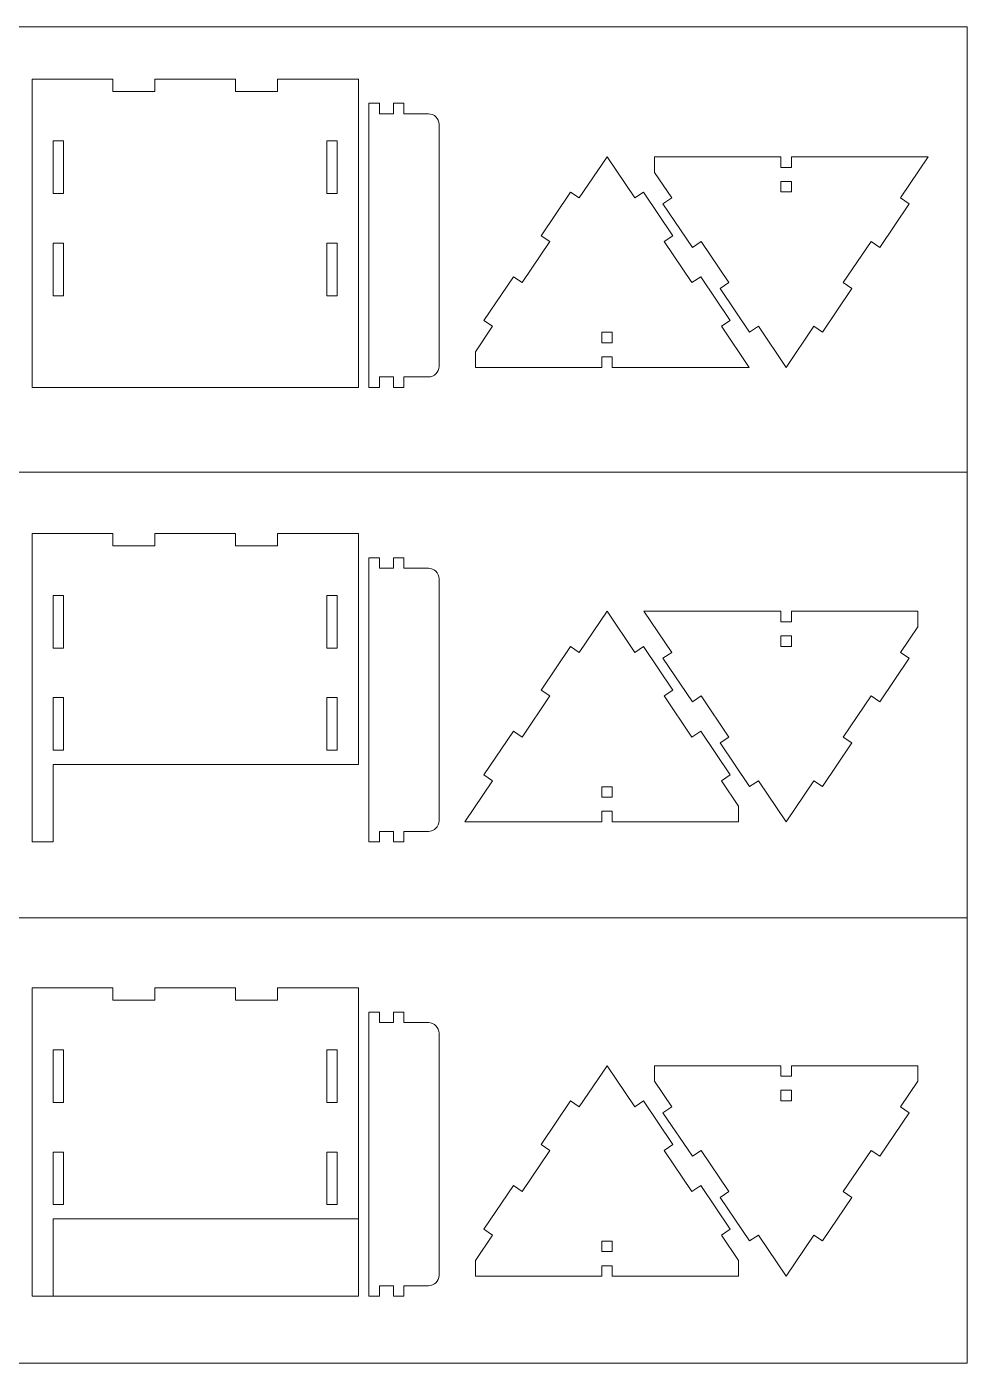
# Model space of a CAD drawing. Header units: millimetres. Extents: x -1108 to 1108, y -396 to 396.
# Drawn here: x -319.2 to -51.2, y -367.5 to 13.5 of the extents above; entities that cross this region are included whole.
import ezdxf

# ---------------------------------------------------------------- set-up
doc = ezdxf.new("R2010")
doc.units = ezdxf.units.MM
doc.header["$MEASUREMENT"] = 0
doc.layers.add('Camada 1', color=7, linetype='Continuous')

msp = doc.modelspace()

# ---------------------------------------------------------------- linework, layer by layer
at = {"layer": 'Camada 1', "color": 142, "lineweight": 20}
for points in [[(-438.9938, -113.4544), (-51.2204, -113.4544), (-51.2204, 13.5456), (-438.9938, 13.5456), (-438.9938, -113.4544)], [(-438.9938, -240.4545), (-51.2204, -240.4545), (-51.2204, -113.4545), (-438.9938, -113.4545), (-438.9938, -240.4545)], [(-438.9938, -367.4546), (-51.2204, -367.4546), (-51.2204, -240.4546), (-438.9938, -240.4546), (-438.9938, -367.4546)]]:
    msp.add_lwpolyline(points, close=True, dxfattribs=at)
at = {"layer": 'Camada 1', "color": 250, "lineweight": 20}
for points, knots in [([(-282.7377, -4.8945), (-282.7377, -4.8945), (-294.7377, -4.8945), (-294.7377, -4.8945), (-294.7377, -4.8945), (-294.7377, -4.8945), (-294.7377, -1.3904), (-294.7377, -1.3904), (-294.7377, -1.3904), (-294.7377, -1.3904), (-317.7377, -1.3904), (-317.7377, -1.3904), (-317.7377, -1.3904), (-317.7377, -1.3904), (-317.7377, -89.28), (-317.7377, -89.28), (-317.7377, -89.28), (-317.7377, -89.28), (-224.7377, -89.28), (-224.7377, -89.28), (-224.7377, -89.28), (-224.7377, -89.28), (-224.7377, -1.3904), (-224.7377, -1.3904), (-224.7377, -1.3904), (-224.7377, -1.3904), (-247.7377, -1.3904), (-247.7377, -1.3904), (-247.7377, -1.3904), (-247.7377, -1.3904), (-247.7377, -4.8945), (-247.7377, -4.8945), (-247.7377, -4.8945), (-247.7377, -4.8945), (-259.7377, -4.8945), (-259.7377, -4.8945), (-259.7377, -4.8945), (-259.7377, -4.8945), (-259.7377, -1.3904), (-259.7377, -1.3904), (-259.7377, -1.3904), (-259.7377, -1.3904), (-282.7377, -1.3904), (-282.7377, -1.3904), (-282.7377, -1.3904), (-282.7377, -1.3904), (-282.7377, -4.8945), (-282.7377, -4.8945)], [0, 0, 0, 0, 0.07692308, 0.07692308, 0.07692308, 0.07692308, 0.15384615, 0.15384615, 0.15384615, 0.15384615, 0.23076923, 0.23076923, 0.23076923, 0.23076923, 0.30769231, 0.30769231, 0.30769231, 0.30769231, 0.38461538, 0.38461538, 0.38461538, 0.38461538, 0.46153846, 0.46153846, 0.46153846, 0.46153846, 0.53846154, 0.53846154, 0.53846154, 0.53846154, 0.61538462, 0.61538462, 0.61538462, 0.61538462, 0.69230769, 0.69230769, 0.69230769, 0.69230769, 0.76923077, 0.76923077, 0.76923077, 0.76923077, 0.84615385, 0.84615385, 0.84615385, 0.84615385, 1, 1, 1, 1]), ([(-221.7377, -8.2801), (-221.7377, -8.2801), (-221.7377, -89.28), (-221.7377, -89.28), (-221.7377, -89.28), (-221.7377, -89.28), (-218.7377, -89.28), (-218.7377, -89.28), (-218.7377, -89.28), (-218.7377, -89.28), (-218.7377, -86.28), (-218.7377, -86.28), (-218.7377, -86.28), (-218.7377, -86.28), (-214.7377, -86.28), (-214.7377, -86.28), (-214.7377, -86.28), (-214.7377, -86.28), (-214.7377, -89.28), (-214.7377, -89.28), (-214.7377, -89.28), (-214.7377, -89.28), (-211.7377, -89.28), (-211.7377, -89.28), (-211.7377, -89.28), (-211.7377, -89.28), (-211.7377, -86.28), (-211.7377, -86.28), (-211.7377, -86.28), (-211.7377, -86.28), (-204.7377, -86.28), (-204.7377, -86.28), (-204.7377, -86.28), (-203.0809, -86.28), (-201.7377, -84.9369), (-201.7377, -83.28), (-201.7377, -83.28), (-201.7377, -83.28), (-201.7377, -14.2801), (-201.7377, -14.2801), (-201.7377, -14.2801), (-201.7377, -13.4845), (-202.0538, -12.7214), (-202.6164, -12.1588), (-202.6164, -12.1588), (-203.179, -11.5962), (-203.9421, -11.2801), (-204.7377, -11.2801), (-204.7377, -11.2801), (-204.7377, -11.2801), (-211.7377, -11.2801), (-211.7377, -11.2801), (-211.7377, -11.2801), (-211.7377, -11.2801), (-211.7377, -8.2801), (-211.7377, -8.2801), (-211.7377, -8.2801), (-211.7377, -8.2801), (-214.7377, -8.2801), (-214.7377, -8.2801), (-214.7377, -8.2801), (-214.7377, -8.2801), (-214.7377, -11.2801), (-214.7377, -11.2801), (-214.7377, -11.2801), (-214.7377, -11.2801), (-218.7377, -11.2801), (-218.7377, -11.2801), (-218.7377, -11.2801), (-218.7377, -11.2801), (-218.7377, -8.2801), (-218.7377, -8.2801), (-218.7377, -8.2801), (-218.7377, -8.2801), (-221.7377, -8.2801), (-221.7377, -8.2801)], [0, 0, 0, 0, 0.05, 0.05, 0.05, 0.05, 0.1, 0.1, 0.1, 0.1, 0.15, 0.15, 0.15, 0.15, 0.2, 0.2, 0.2, 0.2, 0.25, 0.25, 0.25, 0.25, 0.3, 0.3, 0.3, 0.3, 0.35, 0.35, 0.35, 0.35, 0.4, 0.4, 0.4, 0.4, 0.45, 0.45, 0.45, 0.45, 0.5, 0.5, 0.5, 0.5, 0.55, 0.55, 0.55, 0.55, 0.6, 0.6, 0.6, 0.6, 0.65, 0.65, 0.65, 0.65, 0.7, 0.7, 0.7, 0.7, 0.75, 0.75, 0.75, 0.75, 0.8, 0.8, 0.8, 0.8, 0.85, 0.85, 0.85, 0.85, 0.9, 0.9, 0.9, 0.9, 1, 1, 1, 1]), ([(-308.7377, -19.0203), (-308.7377, -19.0203), (-308.7377, -34.0203), (-308.7377, -34.0203), (-308.7377, -34.0203), (-308.7377, -34.0203), (-311.7377, -34.0203), (-311.7377, -34.0203), (-311.7377, -34.0203), (-311.7377, -34.0203), (-311.7377, -19.0203), (-311.7377, -19.0203), (-311.7377, -19.0203), (-311.7377, -19.0203), (-308.7377, -19.0203), (-308.7377, -19.0203)], [0, 0, 0, 0, 0.2, 0.2, 0.2, 0.2, 0.4, 0.4, 0.4, 0.4, 0.6, 0.6, 0.6, 0.6, 1, 1, 1, 1]), ([(-233.7377, -34.0203), (-233.7377, -34.0203), (-233.7377, -19.0203), (-233.7377, -19.0203), (-233.7377, -19.0203), (-233.7377, -19.0203), (-230.7377, -19.0203), (-230.7377, -19.0203), (-230.7377, -19.0203), (-230.7377, -19.0203), (-230.7377, -34.0203), (-230.7377, -34.0203), (-230.7377, -34.0203), (-230.7377, -34.0203), (-233.7377, -34.0203), (-233.7377, -34.0203)], [0, 0, 0, 0, 0.2, 0.2, 0.2, 0.2, 0.4, 0.4, 0.4, 0.4, 0.6, 0.6, 0.6, 0.6, 1, 1, 1, 1]), ([(-170.1752, -47.6961), (-170.1752, -47.6961), (-178.0804, -59.4077), (-178.0804, -59.4077), (-178.0804, -59.4077), (-178.0804, -59.4077), (-180.567, -57.7292), (-180.567, -57.7292), (-180.567, -57.7292), (-180.567, -57.7292), (-188.9591, -70.1619), (-188.9591, -70.1619), (-188.9591, -70.1619), (-188.9591, -70.1619), (-186.4725, -71.8403), (-186.4725, -71.8403), (-186.4725, -71.8403), (-186.4725, -71.8403), (-191.3778, -79.1074), (-191.3778, -79.1074), (-191.3778, -79.1074), (-191.3778, -79.1074), (-191.3778, -83.5518), (-191.3778, -83.5518), (-191.3778, -83.5518), (-191.3778, -83.5518), (-155.3778, -83.5518), (-155.3778, -83.5518), (-155.3778, -83.5518), (-155.3778, -83.5518), (-155.3778, -80.5518), (-155.3778, -80.5518), (-155.3778, -80.5518), (-155.3778, -80.5518), (-152.3778, -80.5518), (-152.3778, -80.5518), (-152.3778, -80.5518), (-152.3778, -80.5518), (-152.3778, -83.5518), (-152.3778, -83.5518), (-152.3778, -83.5518), (-152.3778, -83.5518), (-113.3779, -83.5518), (-113.3779, -83.5518), (-113.3779, -83.5518), (-113.3779, -83.5518), (-121.2832, -71.8403), (-121.2832, -71.8403), (-121.2832, -71.8403), (-121.2832, -71.8403), (-118.7966, -70.1619), (-118.7966, -70.1619), (-118.7966, -70.1619), (-118.7966, -70.1619), (-127.1887, -57.7292), (-127.1887, -57.7292), (-127.1887, -57.7292), (-127.1887, -57.7292), (-129.6753, -59.4077), (-129.6753, -59.4077), (-129.6753, -59.4077), (-129.6753, -59.4077), (-137.5805, -47.6961), (-137.5805, -47.6961), (-137.5805, -47.6961), (-137.5805, -47.6961), (-135.094, -46.0177), (-135.094, -46.0177), (-135.094, -46.0177), (-135.094, -46.0177), (-143.4861, -33.585), (-143.4861, -33.585), (-143.4861, -33.585), (-143.4861, -33.585), (-145.9726, -35.2634), (-145.9726, -35.2634), (-145.9726, -35.2634), (-145.9726, -35.2634), (-153.8778, -23.5519), (-153.8778, -23.5519), (-153.8778, -23.5519), (-153.8778, -23.5519), (-161.7831, -35.2634), (-161.7831, -35.2634), (-161.7831, -35.2634), (-161.7831, -35.2634), (-164.2696, -33.585), (-164.2696, -33.585), (-164.2696, -33.585), (-164.2696, -33.585), (-172.6617, -46.0177), (-172.6617, -46.0177), (-172.6617, -46.0177), (-172.6617, -46.0177), (-170.1752, -47.6961), (-170.1752, -47.6961)], [0, 0, 0, 0, 0.04, 0.04, 0.04, 0.04, 0.08, 0.08, 0.08, 0.08, 0.12, 0.12, 0.12, 0.12, 0.16, 0.16, 0.16, 0.16, 0.2, 0.2, 0.2, 0.2, 0.24, 0.24, 0.24, 0.24, 0.28, 0.28, 0.28, 0.28, 0.32, 0.32, 0.32, 0.32, 0.36, 0.36, 0.36, 0.36, 0.4, 0.4, 0.4, 0.4, 0.44, 0.44, 0.44, 0.44, 0.48, 0.48, 0.48, 0.48, 0.52, 0.52, 0.52, 0.52, 0.56, 0.56, 0.56, 0.56, 0.6, 0.6, 0.6, 0.6, 0.64, 0.64, 0.64, 0.64, 0.68, 0.68, 0.68, 0.68, 0.72, 0.72, 0.72, 0.72, 0.76, 0.76, 0.76, 0.76, 0.8, 0.8, 0.8, 0.8, 0.84, 0.84, 0.84, 0.84, 0.88, 0.88, 0.88, 0.88, 0.92, 0.92, 0.92, 0.92, 1, 1, 1, 1]), ([(-119.1473, -59.4077), (-119.1473, -59.4077), (-127.0525, -47.6961), (-127.0525, -47.6961), (-127.0525, -47.6961), (-127.0525, -47.6961), (-129.5391, -49.3746), (-129.5391, -49.3746), (-129.5391, -49.3746), (-129.5391, -49.3746), (-137.9312, -36.9419), (-137.9312, -36.9419), (-137.9312, -36.9419), (-137.9312, -36.9419), (-135.4446, -35.2635), (-135.4446, -35.2635), (-135.4446, -35.2635), (-135.4446, -35.2635), (-140.3499, -27.9964), (-140.3499, -27.9964), (-140.3499, -27.9964), (-140.3499, -27.9964), (-140.3499, -23.552), (-140.3499, -23.552), (-140.3499, -23.552), (-140.3499, -23.552), (-104.3499, -23.552), (-104.3499, -23.552), (-104.3499, -23.552), (-104.3499, -23.552), (-104.3499, -26.552), (-104.3499, -26.552), (-104.3499, -26.552), (-104.3499, -26.552), (-101.3499, -26.552), (-101.3499, -26.552), (-101.3499, -26.552), (-101.3499, -26.552), (-101.3499, -23.552), (-101.3499, -23.552), (-101.3499, -23.552), (-101.3499, -23.552), (-62.35, -23.552), (-62.35, -23.552), (-62.35, -23.552), (-62.35, -23.552), (-70.2553, -35.2635), (-70.2553, -35.2635), (-70.2553, -35.2635), (-70.2553, -35.2635), (-67.7687, -36.9419), (-67.7687, -36.9419), (-67.7687, -36.9419), (-67.7687, -36.9419), (-76.1608, -49.3746), (-76.1608, -49.3746), (-76.1608, -49.3746), (-76.1608, -49.3746), (-78.6474, -47.6961), (-78.6474, -47.6961), (-78.6474, -47.6961), (-78.6474, -47.6961), (-86.5526, -59.4077), (-86.5526, -59.4077), (-86.5526, -59.4077), (-86.5526, -59.4077), (-84.0661, -61.0861), (-84.0661, -61.0861), (-84.0661, -61.0861), (-84.0661, -61.0861), (-92.4582, -73.5188), (-92.4582, -73.5188), (-92.4582, -73.5188), (-92.4582, -73.5188), (-94.9447, -71.8404), (-94.9447, -71.8404), (-94.9447, -71.8404), (-94.9447, -71.8404), (-102.8499, -83.5519), (-102.8499, -83.5519), (-102.8499, -83.5519), (-102.8499, -83.5519), (-110.7552, -71.8404), (-110.7552, -71.8404), (-110.7552, -71.8404), (-110.7552, -71.8404), (-113.2417, -73.5188), (-113.2417, -73.5188), (-113.2417, -73.5188), (-113.2417, -73.5188), (-121.6338, -61.0861), (-121.6338, -61.0861), (-121.6338, -61.0861), (-121.6338, -61.0861), (-119.1473, -59.4077), (-119.1473, -59.4077)], [0, 0, 0, 0, 0.04, 0.04, 0.04, 0.04, 0.08, 0.08, 0.08, 0.08, 0.12, 0.12, 0.12, 0.12, 0.16, 0.16, 0.16, 0.16, 0.2, 0.2, 0.2, 0.2, 0.24, 0.24, 0.24, 0.24, 0.28, 0.28, 0.28, 0.28, 0.32, 0.32, 0.32, 0.32, 0.36, 0.36, 0.36, 0.36, 0.4, 0.4, 0.4, 0.4, 0.44, 0.44, 0.44, 0.44, 0.48, 0.48, 0.48, 0.48, 0.52, 0.52, 0.52, 0.52, 0.56, 0.56, 0.56, 0.56, 0.6, 0.6, 0.6, 0.6, 0.64, 0.64, 0.64, 0.64, 0.68, 0.68, 0.68, 0.68, 0.72, 0.72, 0.72, 0.72, 0.76, 0.76, 0.76, 0.76, 0.8, 0.8, 0.8, 0.8, 0.84, 0.84, 0.84, 0.84, 0.88, 0.88, 0.88, 0.88, 0.92, 0.92, 0.92, 0.92, 1, 1, 1, 1]), ([(-101.3499, -33.552), (-101.3499, -33.552), (-101.3499, -30.552), (-101.3499, -30.552), (-101.3499, -30.552), (-101.3499, -30.552), (-104.3499, -30.552), (-104.3499, -30.552), (-104.3499, -30.552), (-104.3499, -30.552), (-104.3499, -33.552), (-104.3499, -33.552), (-104.3499, -33.552), (-104.3499, -33.552), (-101.3499, -33.552), (-101.3499, -33.552)], [0, 0, 0, 0, 0.2, 0.2, 0.2, 0.2, 0.4, 0.4, 0.4, 0.4, 0.6, 0.6, 0.6, 0.6, 1, 1, 1, 1]), ([(-308.7377, -48.1501), (-308.7377, -48.1501), (-308.7377, -63.1501), (-308.7377, -63.1501), (-308.7377, -63.1501), (-308.7377, -63.1501), (-311.7377, -63.1501), (-311.7377, -63.1501), (-311.7377, -63.1501), (-311.7377, -63.1501), (-311.7377, -48.1501), (-311.7377, -48.1501), (-311.7377, -48.1501), (-311.7377, -48.1501), (-308.7377, -48.1501), (-308.7377, -48.1501)], [0, 0, 0, 0, 0.2, 0.2, 0.2, 0.2, 0.4, 0.4, 0.4, 0.4, 0.6, 0.6, 0.6, 0.6, 1, 1, 1, 1]), ([(-233.7377, -48.1501), (-233.7377, -48.1501), (-230.7377, -48.1501), (-230.7377, -48.1501), (-230.7377, -48.1501), (-230.7377, -48.1501), (-230.7377, -63.1501), (-230.7377, -63.1501), (-230.7377, -63.1501), (-230.7377, -63.1501), (-233.7377, -63.1501), (-233.7377, -63.1501), (-233.7377, -63.1501), (-233.7377, -63.1501), (-233.7377, -48.1501), (-233.7377, -48.1501)], [0, 0, 0, 0, 0.2, 0.2, 0.2, 0.2, 0.4, 0.4, 0.4, 0.4, 0.6, 0.6, 0.6, 0.6, 1, 1, 1, 1]), ([(-152.3778, -73.5518), (-152.3778, -73.5518), (-152.3778, -76.5518), (-152.3778, -76.5518), (-152.3778, -76.5518), (-152.3778, -76.5518), (-155.3778, -76.5518), (-155.3778, -76.5518), (-155.3778, -76.5518), (-155.3778, -76.5518), (-155.3778, -73.5518), (-155.3778, -73.5518), (-155.3778, -73.5518), (-155.3778, -73.5518), (-152.3778, -73.5518), (-152.3778, -73.5518)], [0, 0, 0, 0, 0.2, 0.2, 0.2, 0.2, 0.4, 0.4, 0.4, 0.4, 0.6, 0.6, 0.6, 0.6, 1, 1, 1, 1]), ([(-311.7377, -196.72), (-311.7377, -196.72), (-224.7377, -196.72), (-224.7377, -196.72), (-224.7377, -196.72), (-224.7377, -196.72), (-224.7377, -130.9304), (-224.7377, -130.9304), (-224.7377, -130.9304), (-224.7377, -130.9304), (-247.7377, -130.9304), (-247.7377, -130.9304), (-247.7377, -130.9304), (-247.7377, -130.9304), (-247.7377, -134.4345), (-247.7377, -134.4345), (-247.7377, -134.4345), (-247.7377, -134.4345), (-259.7377, -134.4345), (-259.7377, -134.4345), (-259.7377, -134.4345), (-259.7377, -134.4345), (-259.7377, -130.9304), (-259.7377, -130.9304), (-259.7377, -130.9304), (-259.7377, -130.9304), (-282.7377, -130.9304), (-282.7377, -130.9304), (-282.7377, -130.9304), (-282.7377, -130.9304), (-282.7377, -134.4345), (-282.7377, -134.4345), (-282.7377, -134.4345), (-282.7377, -134.4345), (-294.7377, -134.4345), (-294.7377, -134.4345), (-294.7377, -134.4345), (-294.7377, -134.4345), (-294.7377, -130.9304), (-294.7377, -130.9304), (-294.7377, -130.9304), (-294.7377, -130.9304), (-317.7377, -130.9304), (-317.7377, -130.9304), (-317.7377, -130.9304), (-317.7377, -130.9304), (-317.7377, -218.82), (-317.7377, -218.82), (-317.7377, -218.82), (-317.7377, -218.82), (-311.7377, -218.82), (-311.7377, -218.82), (-311.7377, -218.82), (-311.7377, -218.82), (-311.7377, -196.72), (-311.7377, -196.72)], [0, 0, 0, 0, 0.06666667, 0.06666667, 0.06666667, 0.06666667, 0.13333333, 0.13333333, 0.13333333, 0.13333333, 0.2, 0.2, 0.2, 0.2, 0.26666667, 0.26666667, 0.26666667, 0.26666667, 0.33333333, 0.33333333, 0.33333333, 0.33333333, 0.4, 0.4, 0.4, 0.4, 0.46666667, 0.46666667, 0.46666667, 0.46666667, 0.53333333, 0.53333333, 0.53333333, 0.53333333, 0.6, 0.6, 0.6, 0.6, 0.66666667, 0.66666667, 0.66666667, 0.66666667, 0.73333333, 0.73333333, 0.73333333, 0.73333333, 0.8, 0.8, 0.8, 0.8, 0.86666667, 0.86666667, 0.86666667, 0.86666667, 1, 1, 1, 1]), ([(-221.7377, -137.8201), (-221.7377, -137.8201), (-221.7377, -218.82), (-221.7377, -218.82), (-221.7377, -218.82), (-221.7377, -218.82), (-218.7377, -218.82), (-218.7377, -218.82), (-218.7377, -218.82), (-218.7377, -218.82), (-218.7377, -215.82), (-218.7377, -215.82), (-218.7377, -215.82), (-218.7377, -215.82), (-214.7377, -215.82), (-214.7377, -215.82), (-214.7377, -215.82), (-214.7377, -215.82), (-214.7377, -218.82), (-214.7377, -218.82), (-214.7377, -218.82), (-214.7377, -218.82), (-211.7377, -218.82), (-211.7377, -218.82), (-211.7377, -218.82), (-211.7377, -218.82), (-211.7377, -215.82), (-211.7377, -215.82), (-211.7377, -215.82), (-211.7377, -215.82), (-204.7377, -215.82), (-204.7377, -215.82), (-204.7377, -215.82), (-203.0809, -215.82), (-201.7377, -214.4769), (-201.7377, -212.82), (-201.7377, -212.82), (-201.7377, -212.82), (-201.7377, -143.8201), (-201.7377, -143.8201), (-201.7377, -143.8201), (-201.7377, -143.0245), (-202.0538, -142.2614), (-202.6164, -141.6988), (-202.6164, -141.6988), (-203.179, -141.1362), (-203.9421, -140.8201), (-204.7377, -140.8201), (-204.7377, -140.8201), (-204.7377, -140.8201), (-211.7377, -140.8201), (-211.7377, -140.8201), (-211.7377, -140.8201), (-211.7377, -140.8201), (-211.7377, -137.8201), (-211.7377, -137.8201), (-211.7377, -137.8201), (-211.7377, -137.8201), (-214.7377, -137.8201), (-214.7377, -137.8201), (-214.7377, -137.8201), (-214.7377, -137.8201), (-214.7377, -140.8201), (-214.7377, -140.8201), (-214.7377, -140.8201), (-214.7377, -140.8201), (-218.7377, -140.8201), (-218.7377, -140.8201), (-218.7377, -140.8201), (-218.7377, -140.8201), (-218.7377, -137.8201), (-218.7377, -137.8201), (-218.7377, -137.8201), (-218.7377, -137.8201), (-221.7377, -137.8201), (-221.7377, -137.8201)], [0, 0, 0, 0, 0.05, 0.05, 0.05, 0.05, 0.1, 0.1, 0.1, 0.1, 0.15, 0.15, 0.15, 0.15, 0.2, 0.2, 0.2, 0.2, 0.25, 0.25, 0.25, 0.25, 0.3, 0.3, 0.3, 0.3, 0.35, 0.35, 0.35, 0.35, 0.4, 0.4, 0.4, 0.4, 0.45, 0.45, 0.45, 0.45, 0.5, 0.5, 0.5, 0.5, 0.55, 0.55, 0.55, 0.55, 0.6, 0.6, 0.6, 0.6, 0.65, 0.65, 0.65, 0.65, 0.7, 0.7, 0.7, 0.7, 0.75, 0.75, 0.75, 0.75, 0.8, 0.8, 0.8, 0.8, 0.85, 0.85, 0.85, 0.85, 0.9, 0.9, 0.9, 0.9, 1, 1, 1, 1]), ([(-308.7377, -163.5603), (-308.7377, -163.5603), (-311.7377, -163.5603), (-311.7377, -163.5603), (-311.7377, -163.5603), (-311.7377, -163.5603), (-311.7377, -148.5603), (-311.7377, -148.5603), (-311.7377, -148.5603), (-311.7377, -148.5603), (-308.7377, -148.5603), (-308.7377, -148.5603), (-308.7377, -148.5603), (-308.7377, -148.5603), (-308.7377, -163.5603), (-308.7377, -163.5603)], [0, 0, 0, 0, 0.2, 0.2, 0.2, 0.2, 0.4, 0.4, 0.4, 0.4, 0.6, 0.6, 0.6, 0.6, 1, 1, 1, 1]), ([(-230.7377, -163.5603), (-230.7377, -163.5603), (-233.7377, -163.5603), (-233.7377, -163.5603), (-233.7377, -163.5603), (-233.7377, -163.5603), (-233.7377, -148.5603), (-233.7377, -148.5603), (-233.7377, -148.5603), (-233.7377, -148.5603), (-230.7377, -148.5603), (-230.7377, -148.5603), (-230.7377, -148.5603), (-230.7377, -148.5603), (-230.7377, -163.5603), (-230.7377, -163.5603)], [0, 0, 0, 0, 0.2, 0.2, 0.2, 0.2, 0.4, 0.4, 0.4, 0.4, 0.6, 0.6, 0.6, 0.6, 1, 1, 1, 1]), ([(-194.3778, -213.0918), (-194.3778, -213.0918), (-155.3778, -213.0918), (-155.3778, -213.0918), (-155.3778, -213.0918), (-155.3778, -213.0918), (-155.3778, -210.0918), (-155.3778, -210.0918), (-155.3778, -210.0918), (-155.3778, -210.0918), (-152.3779, -210.0918), (-152.3779, -210.0918), (-152.3779, -210.0918), (-152.3779, -210.0918), (-152.3779, -213.0918), (-152.3779, -213.0918), (-152.3779, -213.0918), (-152.3779, -213.0918), (-116.3779, -213.0918), (-116.3779, -213.0918), (-116.3779, -213.0918), (-116.3779, -213.0918), (-116.3779, -208.6474), (-116.3779, -208.6474), (-116.3779, -208.6474), (-116.3779, -208.6474), (-121.2832, -201.3803), (-121.2832, -201.3803), (-121.2832, -201.3803), (-121.2832, -201.3803), (-118.7966, -199.7019), (-118.7966, -199.7019), (-118.7966, -199.7019), (-118.7966, -199.7019), (-127.1887, -187.2692), (-127.1887, -187.2692), (-127.1887, -187.2692), (-127.1887, -187.2692), (-129.6753, -188.9477), (-129.6753, -188.9477), (-129.6753, -188.9477), (-129.6753, -188.9477), (-137.5805, -177.2361), (-137.5805, -177.2361), (-137.5805, -177.2361), (-137.5805, -177.2361), (-135.094, -175.5577), (-135.094, -175.5577), (-135.094, -175.5577), (-135.094, -175.5577), (-143.4861, -163.125), (-143.4861, -163.125), (-143.4861, -163.125), (-143.4861, -163.125), (-145.9726, -164.8034), (-145.9726, -164.8034), (-145.9726, -164.8034), (-145.9726, -164.8034), (-153.8778, -153.0919), (-153.8778, -153.0919), (-153.8778, -153.0919), (-153.8778, -153.0919), (-161.7831, -164.8034), (-161.7831, -164.8034), (-161.7831, -164.8034), (-161.7831, -164.8034), (-164.2696, -163.125), (-164.2696, -163.125), (-164.2696, -163.125), (-164.2696, -163.125), (-172.6617, -175.5577), (-172.6617, -175.5577), (-172.6617, -175.5577), (-172.6617, -175.5577), (-170.1752, -177.2361), (-170.1752, -177.2361), (-170.1752, -177.2361), (-170.1752, -177.2361), (-178.0804, -188.9477), (-178.0804, -188.9477), (-178.0804, -188.9477), (-178.0804, -188.9477), (-180.567, -187.2692), (-180.567, -187.2692), (-180.567, -187.2692), (-180.567, -187.2692), (-188.9591, -199.7019), (-188.9591, -199.7019), (-188.9591, -199.7019), (-188.9591, -199.7019), (-186.4725, -201.3803), (-186.4725, -201.3803), (-186.4725, -201.3803), (-186.4725, -201.3803), (-194.3778, -213.0918), (-194.3778, -213.0918)], [0, 0, 0, 0, 0.04, 0.04, 0.04, 0.04, 0.08, 0.08, 0.08, 0.08, 0.12, 0.12, 0.12, 0.12, 0.16, 0.16, 0.16, 0.16, 0.2, 0.2, 0.2, 0.2, 0.24, 0.24, 0.24, 0.24, 0.28, 0.28, 0.28, 0.28, 0.32, 0.32, 0.32, 0.32, 0.36, 0.36, 0.36, 0.36, 0.4, 0.4, 0.4, 0.4, 0.44, 0.44, 0.44, 0.44, 0.48, 0.48, 0.48, 0.48, 0.52, 0.52, 0.52, 0.52, 0.56, 0.56, 0.56, 0.56, 0.6, 0.6, 0.6, 0.6, 0.64, 0.64, 0.64, 0.64, 0.68, 0.68, 0.68, 0.68, 0.72, 0.72, 0.72, 0.72, 0.76, 0.76, 0.76, 0.76, 0.8, 0.8, 0.8, 0.8, 0.84, 0.84, 0.84, 0.84, 0.88, 0.88, 0.88, 0.88, 0.92, 0.92, 0.92, 0.92, 1, 1, 1, 1]), ([(-143.3499, -153.092), (-143.3499, -153.092), (-104.3499, -153.092), (-104.3499, -153.092), (-104.3499, -153.092), (-104.3499, -153.092), (-104.3499, -156.092), (-104.3499, -156.092), (-104.3499, -156.092), (-104.3499, -156.092), (-101.35, -156.092), (-101.35, -156.092), (-101.35, -156.092), (-101.35, -156.092), (-101.35, -153.092), (-101.35, -153.092), (-101.35, -153.092), (-101.35, -153.092), (-65.35, -153.092), (-65.35, -153.092), (-65.35, -153.092), (-65.35, -153.092), (-65.35, -157.5364), (-65.35, -157.5364), (-65.35, -157.5364), (-65.35, -157.5364), (-70.2553, -164.8035), (-70.2553, -164.8035), (-70.2553, -164.8035), (-70.2553, -164.8035), (-67.7687, -166.4819), (-67.7687, -166.4819), (-67.7687, -166.4819), (-67.7687, -166.4819), (-76.1608, -178.9146), (-76.1608, -178.9146), (-76.1608, -178.9146), (-76.1608, -178.9146), (-78.6474, -177.2361), (-78.6474, -177.2361), (-78.6474, -177.2361), (-78.6474, -177.2361), (-86.5526, -188.9477), (-86.5526, -188.9477), (-86.5526, -188.9477), (-86.5526, -188.9477), (-84.0661, -190.6261), (-84.0661, -190.6261), (-84.0661, -190.6261), (-84.0661, -190.6261), (-92.4582, -203.0588), (-92.4582, -203.0588), (-92.4582, -203.0588), (-92.4582, -203.0588), (-94.9447, -201.3804), (-94.9447, -201.3804), (-94.9447, -201.3804), (-94.9447, -201.3804), (-102.8499, -213.0919), (-102.8499, -213.0919), (-102.8499, -213.0919), (-102.8499, -213.0919), (-110.7552, -201.3804), (-110.7552, -201.3804), (-110.7552, -201.3804), (-110.7552, -201.3804), (-113.2417, -203.0588), (-113.2417, -203.0588), (-113.2417, -203.0588), (-113.2417, -203.0588), (-121.6338, -190.6261), (-121.6338, -190.6261), (-121.6338, -190.6261), (-121.6338, -190.6261), (-119.1473, -188.9477), (-119.1473, -188.9477), (-119.1473, -188.9477), (-119.1473, -188.9477), (-127.0525, -177.2361), (-127.0525, -177.2361), (-127.0525, -177.2361), (-127.0525, -177.2361), (-129.5391, -178.9146), (-129.5391, -178.9146), (-129.5391, -178.9146), (-129.5391, -178.9146), (-137.9312, -166.4819), (-137.9312, -166.4819), (-137.9312, -166.4819), (-137.9312, -166.4819), (-135.4446, -164.8035), (-135.4446, -164.8035), (-135.4446, -164.8035), (-135.4446, -164.8035), (-143.3499, -153.092), (-143.3499, -153.092)], [0, 0, 0, 0, 0.04, 0.04, 0.04, 0.04, 0.08, 0.08, 0.08, 0.08, 0.12, 0.12, 0.12, 0.12, 0.16, 0.16, 0.16, 0.16, 0.2, 0.2, 0.2, 0.2, 0.24, 0.24, 0.24, 0.24, 0.28, 0.28, 0.28, 0.28, 0.32, 0.32, 0.32, 0.32, 0.36, 0.36, 0.36, 0.36, 0.4, 0.4, 0.4, 0.4, 0.44, 0.44, 0.44, 0.44, 0.48, 0.48, 0.48, 0.48, 0.52, 0.52, 0.52, 0.52, 0.56, 0.56, 0.56, 0.56, 0.6, 0.6, 0.6, 0.6, 0.64, 0.64, 0.64, 0.64, 0.68, 0.68, 0.68, 0.68, 0.72, 0.72, 0.72, 0.72, 0.76, 0.76, 0.76, 0.76, 0.8, 0.8, 0.8, 0.8, 0.84, 0.84, 0.84, 0.84, 0.88, 0.88, 0.88, 0.88, 0.92, 0.92, 0.92, 0.92, 1, 1, 1, 1]), ([(-104.3499, -163.092), (-104.3499, -163.092), (-101.35, -163.092), (-101.35, -163.092), (-101.35, -163.092), (-101.35, -163.092), (-101.35, -160.092), (-101.35, -160.092), (-101.35, -160.092), (-101.35, -160.092), (-104.3499, -160.092), (-104.3499, -160.092), (-104.3499, -160.092), (-104.3499, -160.092), (-104.3499, -163.092), (-104.3499, -163.092)], [0, 0, 0, 0, 0.2, 0.2, 0.2, 0.2, 0.4, 0.4, 0.4, 0.4, 0.6, 0.6, 0.6, 0.6, 1, 1, 1, 1]), ([(-308.7377, -177.6901), (-308.7377, -177.6901), (-308.7377, -192.6901), (-308.7377, -192.6901), (-308.7377, -192.6901), (-308.7377, -192.6901), (-311.7377, -192.6901), (-311.7377, -192.6901), (-311.7377, -192.6901), (-311.7377, -192.6901), (-311.7377, -177.6901), (-311.7377, -177.6901), (-311.7377, -177.6901), (-311.7377, -177.6901), (-308.7377, -177.6901), (-308.7377, -177.6901)], [0, 0, 0, 0, 0.2, 0.2, 0.2, 0.2, 0.4, 0.4, 0.4, 0.4, 0.6, 0.6, 0.6, 0.6, 1, 1, 1, 1]), ([(-233.7377, -177.6901), (-233.7377, -177.6901), (-230.7377, -177.6901), (-230.7377, -177.6901), (-230.7377, -177.6901), (-230.7377, -177.6901), (-230.7377, -192.6901), (-230.7377, -192.6901), (-230.7377, -192.6901), (-230.7377, -192.6901), (-233.7377, -192.6901), (-233.7377, -192.6901), (-233.7377, -192.6901), (-233.7377, -192.6901), (-233.7377, -177.6901), (-233.7377, -177.6901)], [0, 0, 0, 0, 0.2, 0.2, 0.2, 0.2, 0.4, 0.4, 0.4, 0.4, 0.6, 0.6, 0.6, 0.6, 1, 1, 1, 1]), ([(-155.3778, -203.0918), (-155.3778, -203.0918), (-152.3779, -203.0918), (-152.3779, -203.0918), (-152.3779, -203.0918), (-152.3779, -203.0918), (-152.3779, -206.0918), (-152.3779, -206.0918), (-152.3779, -206.0918), (-152.3779, -206.0918), (-155.3778, -206.0918), (-155.3778, -206.0918), (-155.3778, -206.0918), (-155.3778, -206.0918), (-155.3778, -203.0918), (-155.3778, -203.0918)], [0, 0, 0, 0, 0.2, 0.2, 0.2, 0.2, 0.4, 0.4, 0.4, 0.4, 0.6, 0.6, 0.6, 0.6, 1, 1, 1, 1]), ([(-282.7377, -263.9745), (-282.7377, -263.9745), (-294.7377, -263.9745), (-294.7377, -263.9745), (-294.7377, -263.9745), (-294.7377, -263.9745), (-294.7377, -260.4704), (-294.7377, -260.4704), (-294.7377, -260.4704), (-294.7377, -260.4704), (-317.7377, -260.4704), (-317.7377, -260.4704), (-317.7377, -260.4704), (-317.7377, -260.4704), (-317.7377, -348.36), (-317.7377, -348.36), (-317.7377, -348.36), (-317.7377, -348.36), (-224.7377, -348.36), (-224.7377, -348.36), (-224.7377, -348.36), (-224.7377, -348.36), (-224.7377, -260.4704), (-224.7377, -260.4704), (-224.7377, -260.4704), (-224.7377, -260.4704), (-247.7377, -260.4704), (-247.7377, -260.4704), (-247.7377, -260.4704), (-247.7377, -260.4704), (-247.7377, -263.9745), (-247.7377, -263.9745), (-247.7377, -263.9745), (-247.7377, -263.9745), (-259.7377, -263.9745), (-259.7377, -263.9745), (-259.7377, -263.9745), (-259.7377, -263.9745), (-259.7377, -260.4704), (-259.7377, -260.4704), (-259.7377, -260.4704), (-259.7377, -260.4704), (-282.7377, -260.4704), (-282.7377, -260.4704), (-282.7377, -260.4704), (-282.7377, -260.4704), (-282.7377, -263.9745), (-282.7377, -263.9745)], [0, 0, 0, 0, 0.07692308, 0.07692308, 0.07692308, 0.07692308, 0.15384615, 0.15384615, 0.15384615, 0.15384615, 0.23076923, 0.23076923, 0.23076923, 0.23076923, 0.30769231, 0.30769231, 0.30769231, 0.30769231, 0.38461538, 0.38461538, 0.38461538, 0.38461538, 0.46153846, 0.46153846, 0.46153846, 0.46153846, 0.53846154, 0.53846154, 0.53846154, 0.53846154, 0.61538462, 0.61538462, 0.61538462, 0.61538462, 0.69230769, 0.69230769, 0.69230769, 0.69230769, 0.76923077, 0.76923077, 0.76923077, 0.76923077, 0.84615385, 0.84615385, 0.84615385, 0.84615385, 1, 1, 1, 1]), ([(-311.7377, -326.26), (-311.7377, -326.26), (-224.7377, -326.26), (-224.7377, -326.26), (-224.7377, -326.26), (-224.7377, -326.26), (-224.7377, -260.4704), (-224.7377, -260.4704), (-224.7377, -260.4704), (-224.7377, -260.4704), (-247.7377, -260.4704), (-247.7377, -260.4704), (-247.7377, -260.4704), (-247.7377, -260.4704), (-247.7377, -263.9745), (-247.7377, -263.9745), (-247.7377, -263.9745), (-247.7377, -263.9745), (-259.7377, -263.9745), (-259.7377, -263.9745), (-259.7377, -263.9745), (-259.7377, -263.9745), (-259.7377, -260.4704), (-259.7377, -260.4704), (-259.7377, -260.4704), (-259.7377, -260.4704), (-282.7377, -260.4704), (-282.7377, -260.4704), (-282.7377, -260.4704), (-282.7377, -260.4704), (-282.7377, -263.9745), (-282.7377, -263.9745), (-282.7377, -263.9745), (-282.7377, -263.9745), (-294.7377, -263.9745), (-294.7377, -263.9745), (-294.7377, -263.9745), (-294.7377, -263.9745), (-294.7377, -260.4704), (-294.7377, -260.4704), (-294.7377, -260.4704), (-294.7377, -260.4704), (-317.7377, -260.4704), (-317.7377, -260.4704), (-317.7377, -260.4704), (-317.7377, -260.4704), (-317.7377, -348.36), (-317.7377, -348.36), (-317.7377, -348.36), (-317.7377, -348.36), (-311.7377, -348.36), (-311.7377, -348.36), (-311.7377, -348.36), (-311.7377, -348.36), (-311.7377, -326.26), (-311.7377, -326.26)], [0, 0, 0, 0, 0.06666667, 0.06666667, 0.06666667, 0.06666667, 0.13333333, 0.13333333, 0.13333333, 0.13333333, 0.2, 0.2, 0.2, 0.2, 0.26666667, 0.26666667, 0.26666667, 0.26666667, 0.33333333, 0.33333333, 0.33333333, 0.33333333, 0.4, 0.4, 0.4, 0.4, 0.46666667, 0.46666667, 0.46666667, 0.46666667, 0.53333333, 0.53333333, 0.53333333, 0.53333333, 0.6, 0.6, 0.6, 0.6, 0.66666667, 0.66666667, 0.66666667, 0.66666667, 0.73333333, 0.73333333, 0.73333333, 0.73333333, 0.8, 0.8, 0.8, 0.8, 0.86666667, 0.86666667, 0.86666667, 0.86666667, 1, 1, 1, 1]), ([(-221.7377, -267.3601), (-221.7377, -267.3601), (-221.7377, -348.36), (-221.7377, -348.36), (-221.7377, -348.36), (-221.7377, -348.36), (-218.7377, -348.36), (-218.7377, -348.36), (-218.7377, -348.36), (-218.7377, -348.36), (-218.7377, -345.36), (-218.7377, -345.36), (-218.7377, -345.36), (-218.7377, -345.36), (-214.7377, -345.36), (-214.7377, -345.36), (-214.7377, -345.36), (-214.7377, -345.36), (-214.7377, -348.36), (-214.7377, -348.36), (-214.7377, -348.36), (-214.7377, -348.36), (-211.7377, -348.36), (-211.7377, -348.36), (-211.7377, -348.36), (-211.7377, -348.36), (-211.7377, -345.36), (-211.7377, -345.36), (-211.7377, -345.36), (-211.7377, -345.36), (-204.7377, -345.36), (-204.7377, -345.36), (-204.7377, -345.36), (-203.0809, -345.36), (-201.7377, -344.0169), (-201.7377, -342.36), (-201.7377, -342.36), (-201.7377, -342.36), (-201.7377, -273.3601), (-201.7377, -273.3601), (-201.7377, -273.3601), (-201.7377, -272.5645), (-202.0538, -271.8014), (-202.6164, -271.2388), (-202.6164, -271.2388), (-203.179, -270.6762), (-203.9421, -270.3601), (-204.7377, -270.3601), (-204.7377, -270.3601), (-204.7377, -270.3601), (-211.7377, -270.3601), (-211.7377, -270.3601), (-211.7377, -270.3601), (-211.7377, -270.3601), (-211.7377, -267.3601), (-211.7377, -267.3601), (-211.7377, -267.3601), (-211.7377, -267.3601), (-214.7377, -267.3601), (-214.7377, -267.3601), (-214.7377, -267.3601), (-214.7377, -267.3601), (-214.7377, -270.3601), (-214.7377, -270.3601), (-214.7377, -270.3601), (-214.7377, -270.3601), (-218.7377, -270.3601), (-218.7377, -270.3601), (-218.7377, -270.3601), (-218.7377, -270.3601), (-218.7377, -267.3601), (-218.7377, -267.3601), (-218.7377, -267.3601), (-218.7377, -267.3601), (-221.7377, -267.3601), (-221.7377, -267.3601)], [0, 0, 0, 0, 0.05, 0.05, 0.05, 0.05, 0.1, 0.1, 0.1, 0.1, 0.15, 0.15, 0.15, 0.15, 0.2, 0.2, 0.2, 0.2, 0.25, 0.25, 0.25, 0.25, 0.3, 0.3, 0.3, 0.3, 0.35, 0.35, 0.35, 0.35, 0.4, 0.4, 0.4, 0.4, 0.45, 0.45, 0.45, 0.45, 0.5, 0.5, 0.5, 0.5, 0.55, 0.55, 0.55, 0.55, 0.6, 0.6, 0.6, 0.6, 0.65, 0.65, 0.65, 0.65, 0.7, 0.7, 0.7, 0.7, 0.75, 0.75, 0.75, 0.75, 0.8, 0.8, 0.8, 0.8, 0.85, 0.85, 0.85, 0.85, 0.9, 0.9, 0.9, 0.9, 1, 1, 1, 1]), ([(-308.7377, -278.1003), (-308.7377, -278.1003), (-308.7377, -293.1003), (-308.7377, -293.1003), (-308.7377, -293.1003), (-308.7377, -293.1003), (-311.7377, -293.1003), (-311.7377, -293.1003), (-311.7377, -293.1003), (-311.7377, -293.1003), (-311.7377, -278.1003), (-311.7377, -278.1003), (-311.7377, -278.1003), (-311.7377, -278.1003), (-308.7377, -278.1003), (-308.7377, -278.1003)], [0, 0, 0, 0, 0.2, 0.2, 0.2, 0.2, 0.4, 0.4, 0.4, 0.4, 0.6, 0.6, 0.6, 0.6, 1, 1, 1, 1]), ([(-308.7377, -293.1003), (-308.7377, -293.1003), (-311.7377, -293.1003), (-311.7377, -293.1003), (-311.7377, -293.1003), (-311.7377, -293.1003), (-311.7377, -278.1003), (-311.7377, -278.1003), (-311.7377, -278.1003), (-311.7377, -278.1003), (-308.7377, -278.1003), (-308.7377, -278.1003), (-308.7377, -278.1003), (-308.7377, -278.1003), (-308.7377, -293.1003), (-308.7377, -293.1003)], [0, 0, 0, 0, 0.2, 0.2, 0.2, 0.2, 0.4, 0.4, 0.4, 0.4, 0.6, 0.6, 0.6, 0.6, 1, 1, 1, 1]), ([(-233.7377, -293.1003), (-233.7377, -293.1003), (-233.7377, -278.1003), (-233.7377, -278.1003), (-233.7377, -278.1003), (-233.7377, -278.1003), (-230.7377, -278.1003), (-230.7377, -278.1003), (-230.7377, -278.1003), (-230.7377, -278.1003), (-230.7377, -293.1003), (-230.7377, -293.1003), (-230.7377, -293.1003), (-230.7377, -293.1003), (-233.7377, -293.1003), (-233.7377, -293.1003)], [0, 0, 0, 0, 0.2, 0.2, 0.2, 0.2, 0.4, 0.4, 0.4, 0.4, 0.6, 0.6, 0.6, 0.6, 1, 1, 1, 1]), ([(-230.7377, -293.1003), (-230.7377, -293.1003), (-233.7377, -293.1003), (-233.7377, -293.1003), (-233.7377, -293.1003), (-233.7377, -293.1003), (-233.7377, -278.1003), (-233.7377, -278.1003), (-233.7377, -278.1003), (-233.7377, -278.1003), (-230.7377, -278.1003), (-230.7377, -278.1003), (-230.7377, -278.1003), (-230.7377, -278.1003), (-230.7377, -293.1003), (-230.7377, -293.1003)], [0, 0, 0, 0, 0.2, 0.2, 0.2, 0.2, 0.4, 0.4, 0.4, 0.4, 0.6, 0.6, 0.6, 0.6, 1, 1, 1, 1]), ([(-155.3778, -339.6318), (-155.3778, -339.6318), (-152.3778, -339.6318), (-152.3778, -339.6318), (-152.3778, -339.6318), (-152.3778, -339.6318), (-152.3778, -342.6318), (-152.3778, -342.6318), (-152.3778, -342.6318), (-152.3778, -342.6318), (-116.3779, -342.6318), (-116.3779, -342.6318), (-116.3779, -342.6318), (-116.3779, -342.6318), (-116.3779, -338.1874), (-116.3779, -338.1874), (-116.3779, -338.1874), (-116.3779, -338.1874), (-121.2832, -330.9203), (-121.2832, -330.9203), (-121.2832, -330.9203), (-121.2832, -330.9203), (-118.7966, -329.2419), (-118.7966, -329.2419), (-118.7966, -329.2419), (-118.7966, -329.2419), (-127.1887, -316.8092), (-127.1887, -316.8092), (-127.1887, -316.8092), (-127.1887, -316.8092), (-129.6753, -318.4877), (-129.6753, -318.4877), (-129.6753, -318.4877), (-129.6753, -318.4877), (-137.5805, -306.7761), (-137.5805, -306.7761), (-137.5805, -306.7761), (-137.5805, -306.7761), (-135.094, -305.0977), (-135.094, -305.0977), (-135.094, -305.0977), (-135.094, -305.0977), (-143.4861, -292.665), (-143.4861, -292.665), (-143.4861, -292.665), (-143.4861, -292.665), (-145.9726, -294.3434), (-145.9726, -294.3434), (-145.9726, -294.3434), (-145.9726, -294.3434), (-153.8778, -282.6319), (-153.8778, -282.6319), (-153.8778, -282.6319), (-153.8778, -282.6319), (-161.7831, -294.3434), (-161.7831, -294.3434), (-161.7831, -294.3434), (-161.7831, -294.3434), (-164.2696, -292.665), (-164.2696, -292.665), (-164.2696, -292.665), (-164.2696, -292.665), (-172.6617, -305.0977), (-172.6617, -305.0977), (-172.6617, -305.0977), (-172.6617, -305.0977), (-170.1752, -306.7761), (-170.1752, -306.7761), (-170.1752, -306.7761), (-170.1752, -306.7761), (-178.0804, -318.4877), (-178.0804, -318.4877), (-178.0804, -318.4877), (-178.0804, -318.4877), (-180.567, -316.8092), (-180.567, -316.8092), (-180.567, -316.8092), (-180.567, -316.8092), (-188.9591, -329.2419), (-188.9591, -329.2419), (-188.9591, -329.2419), (-188.9591, -329.2419), (-186.4725, -330.9203), (-186.4725, -330.9203), (-186.4725, -330.9203), (-186.4725, -330.9203), (-191.3778, -338.1874), (-191.3778, -338.1874), (-191.3778, -338.1874), (-191.3778, -338.1874), (-191.3778, -342.6318), (-191.3778, -342.6318), (-191.3778, -342.6318), (-191.3778, -342.6318), (-155.3778, -342.6318), (-155.3778, -342.6318), (-155.3778, -342.6318), (-155.3778, -342.6318), (-155.3778, -339.6318), (-155.3778, -339.6318)], [0, 0, 0, 0, 0.03846154, 0.03846154, 0.03846154, 0.03846154, 0.07692308, 0.07692308, 0.07692308, 0.07692308, 0.11538462, 0.11538462, 0.11538462, 0.11538462, 0.15384615, 0.15384615, 0.15384615, 0.15384615, 0.19230769, 0.19230769, 0.19230769, 0.19230769, 0.23076923, 0.23076923, 0.23076923, 0.23076923, 0.26923077, 0.26923077, 0.26923077, 0.26923077, 0.30769231, 0.30769231, 0.30769231, 0.30769231, 0.34615385, 0.34615385, 0.34615385, 0.34615385, 0.38461538, 0.38461538, 0.38461538, 0.38461538, 0.42307692, 0.42307692, 0.42307692, 0.42307692, 0.46153846, 0.46153846, 0.46153846, 0.46153846, 0.5, 0.5, 0.5, 0.5, 0.53846154, 0.53846154, 0.53846154, 0.53846154, 0.57692308, 0.57692308, 0.57692308, 0.57692308, 0.61538462, 0.61538462, 0.61538462, 0.61538462, 0.65384615, 0.65384615, 0.65384615, 0.65384615, 0.69230769, 0.69230769, 0.69230769, 0.69230769, 0.73076923, 0.73076923, 0.73076923, 0.73076923, 0.76923077, 0.76923077, 0.76923077, 0.76923077, 0.80769231, 0.80769231, 0.80769231, 0.80769231, 0.84615385, 0.84615385, 0.84615385, 0.84615385, 0.88461538, 0.88461538, 0.88461538, 0.88461538, 0.92307692, 0.92307692, 0.92307692, 0.92307692, 1, 1, 1, 1]), ([(-101.35, -285.632), (-101.35, -285.632), (-104.35, -285.632), (-104.35, -285.632), (-104.35, -285.632), (-104.35, -285.632), (-104.35, -282.632), (-104.35, -282.632), (-104.35, -282.632), (-104.35, -282.632), (-140.3499, -282.632), (-140.3499, -282.632), (-140.3499, -282.632), (-140.3499, -282.632), (-140.3499, -287.0764), (-140.3499, -287.0764), (-140.3499, -287.0764), (-140.3499, -287.0764), (-135.4446, -294.3435), (-135.4446, -294.3435), (-135.4446, -294.3435), (-135.4446, -294.3435), (-137.9312, -296.0219), (-137.9312, -296.0219), (-137.9312, -296.0219), (-137.9312, -296.0219), (-129.5391, -308.4546), (-129.5391, -308.4546), (-129.5391, -308.4546), (-129.5391, -308.4546), (-127.0525, -306.7761), (-127.0525, -306.7761), (-127.0525, -306.7761), (-127.0525, -306.7761), (-119.1473, -318.4877), (-119.1473, -318.4877), (-119.1473, -318.4877), (-119.1473, -318.4877), (-121.6338, -320.1661), (-121.6338, -320.1661), (-121.6338, -320.1661), (-121.6338, -320.1661), (-113.2417, -332.5988), (-113.2417, -332.5988), (-113.2417, -332.5988), (-113.2417, -332.5988), (-110.7552, -330.9204), (-110.7552, -330.9204), (-110.7552, -330.9204), (-110.7552, -330.9204), (-102.85, -342.6319), (-102.85, -342.6319), (-102.85, -342.6319), (-102.85, -342.6319), (-94.9447, -330.9204), (-94.9447, -330.9204), (-94.9447, -330.9204), (-94.9447, -330.9204), (-92.4582, -332.5988), (-92.4582, -332.5988), (-92.4582, -332.5988), (-92.4582, -332.5988), (-84.0661, -320.1661), (-84.0661, -320.1661), (-84.0661, -320.1661), (-84.0661, -320.1661), (-86.5526, -318.4877), (-86.5526, -318.4877), (-86.5526, -318.4877), (-86.5526, -318.4877), (-78.6474, -306.7761), (-78.6474, -306.7761), (-78.6474, -306.7761), (-78.6474, -306.7761), (-76.1608, -308.4546), (-76.1608, -308.4546), (-76.1608, -308.4546), (-76.1608, -308.4546), (-67.7687, -296.0219), (-67.7687, -296.0219), (-67.7687, -296.0219), (-67.7687, -296.0219), (-70.2553, -294.3435), (-70.2553, -294.3435), (-70.2553, -294.3435), (-70.2553, -294.3435), (-65.35, -287.0764), (-65.35, -287.0764), (-65.35, -287.0764), (-65.35, -287.0764), (-65.35, -282.632), (-65.35, -282.632), (-65.35, -282.632), (-65.35, -282.632), (-101.35, -282.632), (-101.35, -282.632), (-101.35, -282.632), (-101.35, -282.632), (-101.35, -285.632), (-101.35, -285.632)], [0, 0, 0, 0, 0.03846154, 0.03846154, 0.03846154, 0.03846154, 0.07692308, 0.07692308, 0.07692308, 0.07692308, 0.11538462, 0.11538462, 0.11538462, 0.11538462, 0.15384615, 0.15384615, 0.15384615, 0.15384615, 0.19230769, 0.19230769, 0.19230769, 0.19230769, 0.23076923, 0.23076923, 0.23076923, 0.23076923, 0.26923077, 0.26923077, 0.26923077, 0.26923077, 0.30769231, 0.30769231, 0.30769231, 0.30769231, 0.34615385, 0.34615385, 0.34615385, 0.34615385, 0.38461538, 0.38461538, 0.38461538, 0.38461538, 0.42307692, 0.42307692, 0.42307692, 0.42307692, 0.46153846, 0.46153846, 0.46153846, 0.46153846, 0.5, 0.5, 0.5, 0.5, 0.53846154, 0.53846154, 0.53846154, 0.53846154, 0.57692308, 0.57692308, 0.57692308, 0.57692308, 0.61538462, 0.61538462, 0.61538462, 0.61538462, 0.65384615, 0.65384615, 0.65384615, 0.65384615, 0.69230769, 0.69230769, 0.69230769, 0.69230769, 0.73076923, 0.73076923, 0.73076923, 0.73076923, 0.76923077, 0.76923077, 0.76923077, 0.76923077, 0.80769231, 0.80769231, 0.80769231, 0.80769231, 0.84615385, 0.84615385, 0.84615385, 0.84615385, 0.88461538, 0.88461538, 0.88461538, 0.88461538, 0.92307692, 0.92307692, 0.92307692, 0.92307692, 1, 1, 1, 1]), ([(-101.35, -292.632), (-101.35, -292.632), (-104.35, -292.632), (-104.35, -292.632), (-104.35, -292.632), (-104.35, -292.632), (-104.35, -289.632), (-104.35, -289.632), (-104.35, -289.632), (-104.35, -289.632), (-101.35, -289.632), (-101.35, -289.632), (-101.35, -289.632), (-101.35, -289.632), (-101.35, -292.632), (-101.35, -292.632)], [0, 0, 0, 0, 0.2, 0.2, 0.2, 0.2, 0.4, 0.4, 0.4, 0.4, 0.6, 0.6, 0.6, 0.6, 1, 1, 1, 1]), ([(-308.7377, -307.2301), (-308.7377, -307.2301), (-308.7377, -322.2301), (-308.7377, -322.2301), (-308.7377, -322.2301), (-308.7377, -322.2301), (-311.7377, -322.2301), (-311.7377, -322.2301), (-311.7377, -322.2301), (-311.7377, -322.2301), (-311.7377, -307.2301), (-311.7377, -307.2301), (-311.7377, -307.2301), (-311.7377, -307.2301), (-308.7377, -307.2301), (-308.7377, -307.2301)], [0, 0, 0, 0, 0.2, 0.2, 0.2, 0.2, 0.4, 0.4, 0.4, 0.4, 0.6, 0.6, 0.6, 0.6, 1, 1, 1, 1]), ([(-308.7377, -307.2301), (-308.7377, -307.2301), (-308.7377, -322.2301), (-308.7377, -322.2301), (-308.7377, -322.2301), (-308.7377, -322.2301), (-311.7377, -322.2301), (-311.7377, -322.2301), (-311.7377, -322.2301), (-311.7377, -322.2301), (-311.7377, -307.2301), (-311.7377, -307.2301), (-311.7377, -307.2301), (-311.7377, -307.2301), (-308.7377, -307.2301), (-308.7377, -307.2301)], [0, 0, 0, 0, 0.2, 0.2, 0.2, 0.2, 0.4, 0.4, 0.4, 0.4, 0.6, 0.6, 0.6, 0.6, 1, 1, 1, 1]), ([(-233.7377, -307.2301), (-233.7377, -307.2301), (-230.7377, -307.2301), (-230.7377, -307.2301), (-230.7377, -307.2301), (-230.7377, -307.2301), (-230.7377, -322.2301), (-230.7377, -322.2301), (-230.7377, -322.2301), (-230.7377, -322.2301), (-233.7377, -322.2301), (-233.7377, -322.2301), (-233.7377, -322.2301), (-233.7377, -322.2301), (-233.7377, -307.2301), (-233.7377, -307.2301)], [0, 0, 0, 0, 0.2, 0.2, 0.2, 0.2, 0.4, 0.4, 0.4, 0.4, 0.6, 0.6, 0.6, 0.6, 1, 1, 1, 1]), ([(-233.7377, -307.2301), (-233.7377, -307.2301), (-230.7377, -307.2301), (-230.7377, -307.2301), (-230.7377, -307.2301), (-230.7377, -307.2301), (-230.7377, -322.2301), (-230.7377, -322.2301), (-230.7377, -322.2301), (-230.7377, -322.2301), (-233.7377, -322.2301), (-233.7377, -322.2301), (-233.7377, -322.2301), (-233.7377, -322.2301), (-233.7377, -307.2301), (-233.7377, -307.2301)], [0, 0, 0, 0, 0.2, 0.2, 0.2, 0.2, 0.4, 0.4, 0.4, 0.4, 0.6, 0.6, 0.6, 0.6, 1, 1, 1, 1]), ([(-155.3778, -332.6318), (-155.3778, -332.6318), (-152.3778, -332.6318), (-152.3778, -332.6318), (-152.3778, -332.6318), (-152.3778, -332.6318), (-152.3778, -335.6318), (-152.3778, -335.6318), (-152.3778, -335.6318), (-152.3778, -335.6318), (-155.3778, -335.6318), (-155.3778, -335.6318), (-155.3778, -335.6318), (-155.3778, -335.6318), (-155.3778, -332.6318), (-155.3778, -332.6318)], [0, 0, 0, 0, 0.2, 0.2, 0.2, 0.2, 0.4, 0.4, 0.4, 0.4, 0.6, 0.6, 0.6, 0.6, 1, 1, 1, 1])]:
    msp.add_open_spline(points, degree=3, knots=knots, dxfattribs=at)

doc.saveas('drawing.dxf')
